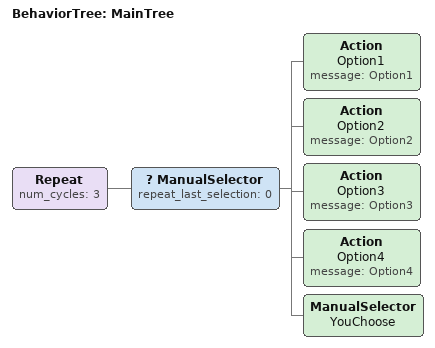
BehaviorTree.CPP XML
<root main_tree_to_execute = "MainTree" >
     <BehaviorTree ID="MainTree">
        <Repeat num_cycles="3">
            <ManualSelector repeat_last_selection="0">
                <Action name="Option1"    message="Option1" />
                <Action name="Option2"    message="Option2" />
                <Action name="Option3"    message="Option3" />
                <Action name="Option4"    message="Option4" />
                <ManualSelector name="YouChoose" />
            </ManualSelector>
        </Repeat>
     </BehaviorTree>
 </root>
